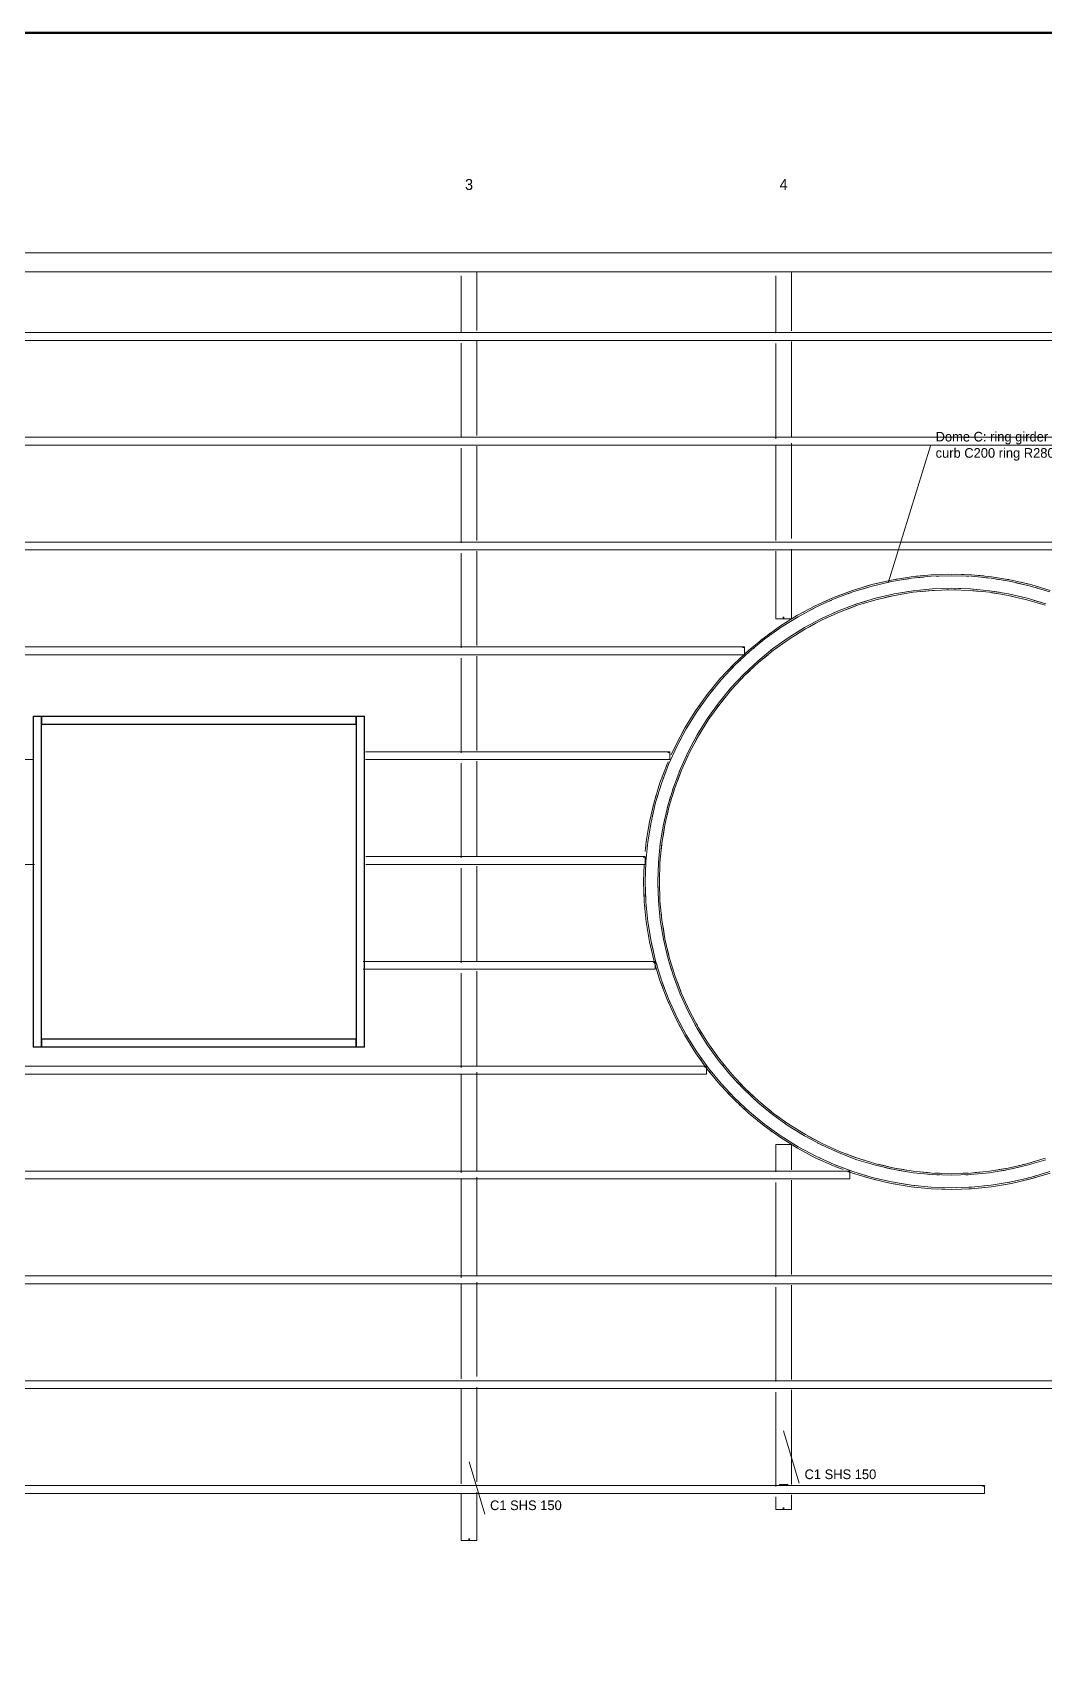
# Model space of a CAD drawing. Header units: metres. Extents: x 10 to 831, y 10 to 584.
# Drawn here: x 264.8 to 457.7, y 272.1 to 584 of the extents above; entities that cross this region are included whole.
import ezdxf
from ezdxf.enums import TextEntityAlignment as Align

# ---------------------------------------------------------------- set-up
doc = ezdxf.new("R2010")
doc.units = ezdxf.units.M
for name, color, linetype, lineweight in [('FRAME', 7, 'Continuous', 50), ('TXT', 7, 'Continuous', 18), ('VIS', 8, 'Continuous', 13)]:
    doc.layers.add(name, color=color, linetype=linetype, lineweight=lineweight)

msp = doc.modelspace()

# ---------------------------------------------------------------- linework, layer by layer
at = {"layer": 'FRAME'}
msp.add_lwpolyline([(10, 10), (831, 10), (831, 584), (10, 584), (10, 10)], close=True, dxfattribs=at)
at = {"layer": 'TXT'}
for p, q in [((428, 479.2), (436, 505.2)), ((408, 317.222), (411, 307.222)), ((348, 311.308), (351, 301.308))]:
    msp.add_line(p, q, dxfattribs=at)
at = {"layer": 'VIS'}
for p, q in [((784, 542), (42, 542)), ((42, 538.4), (784, 538.4)), ((346.5, 537.5984), (346.5, 526.7764)), ((349.5, 527.1772), (349.5, 538.4)), ((406.5, 537.5922), (406.5, 526.6858)), ((409.5, 527.0898), (409.5, 538.4)), ((409.5, 527.0898), (409.5, 538.4)), ((782.872, 526.8), (46.812, 526.8)), ((46.812, 525.3), (782.872, 525.3)), ((346.5, 524.7724), (346.5, 506.7356)), ((349.5, 507.1364), (349.5, 525.1732)), ((406.5, 524.6662), (406.5, 506.4888)), ((409.5, 506.8928), (409.5, 525.07)), ((409.5, 506.8928), (409.5, 525.07)), ((781.564, 506.8), (51.788, 506.8)), ((51.788, 505.3), (781.564, 505.3)), ((406.5, 505.277), (406.5, 487.0998)), ((409.5, 487.5038), (409.5, 505.681)), ((409.5, 487.5038), (409.5, 505.681)), ((346.5, 504.7316), (346.5, 486.695)), ((349.5, 487.0958), (349.5, 505.1324)), ((780.256, 486.8), (56.762, 486.8)), ((780.256, 485.3), (56.762, 485.3)), ((56.762, 485.3), (780.256, 485.3)), ((780.256, 485.3), (56.762, 485.3)), ((56.762, 485.3), (780.256, 485.3)), ((346.5, 484.6908), (346.5, 466.6542)), ((349.5, 467.055), (349.5, 485.0916)), ((406.5, 485.0802), (406.5, 472.1542)), ((409.5, 472.1542), (409.5, 485.4842)), ((409.5, 472.1542), (409.5, 485.4842)), ((432.338, 480.1978), (436.1608, 480.5744)), ((433.2938, 480.292), (434.7274, 480.4332)), ((433.2938, 480.292), (434.7274, 480.4332)), ((433.2938, 480.292), (434.7274, 480.4332)), ((436.1608, 480.5744), (440, 480.7)), ((436.1804, 480.275), (440, 480.4)), ((437.1354, 480.3062), (437.6128, 480.3218)), ((438.0804, 480.6372), (439.5202, 480.6842)), ((438.0804, 480.6372), (439.5202, 480.6842)), ((438.0804, 480.6372), (439.5202, 480.6842)), ((440, 480.7), (443.8392, 480.5744)), ((440, 480.4), (443.8196, 480.275)), ((440.9598, 480.6686), (442.3994, 480.6214)), ((440.9598, 480.6686), (442.3994, 480.6214)), ((440.9598, 480.6686), (442.3994, 480.6214)), ((442.8646, 480.3062), (443.342, 480.2906)), ((443.8392, 480.5744), (447.6618, 480.1978)), ((444.7948, 480.4802), (446.2284, 480.339)), ((444.7948, 480.4802), (446.2284, 480.339)), ((444.7948, 480.4802), (446.2284, 480.339)), ((417.5364, 476.2318), (421.1316, 477.5848)), ((417.6512, 475.9546), (421.228, 477.3008)), ((421.1316, 477.5848), (424.8074, 478.6998)), ((421.228, 477.3008), (424.885, 478.41)), ((422.9694, 478.1424), (424.3478, 478.5604)), ((422.9694, 478.1424), (424.3478, 478.5604)), ((422.9694, 478.1424), (424.3478, 478.5604)), ((423.0564, 477.8554), (424.4278, 478.2714)), ((424.8074, 478.6998), (428.5482, 479.572)), ((424.885, 478.41), (428.6068, 479.2778)), ((425.7426, 478.918), (427.1454, 479.245)), ((425.7426, 478.918), (427.1454, 479.245)), ((425.7426, 478.918), (427.1454, 479.245)), ((427.6762, 479.061), (428.1416, 479.1694)), ((428.5482, 479.572), (432.338, 480.1978)), ((428.6068, 479.2778), (432.3772, 479.9004)), ((429.075, 476.924), (432.6906, 477.521)), ((432.7296, 477.2234), (429.1334, 476.6298)), ((429.4956, 479.7286), (429.9694, 479.8068)), ((429.4956, 479.7286), (429.9694, 479.8068)), ((429.4956, 479.7286), (429.9694, 479.8068)), ((431.7866, 477.3716), (430.4308, 477.1478)), ((430.492, 479.5892), (431.906, 479.8226)), ((432.3772, 479.9004), (436.1804, 480.275)), ((432.6906, 477.521), (436.3374, 477.88)), ((436.357, 477.5808), (432.7296, 477.2234)), ((433.328, 479.994), (434.7542, 480.1344)), ((436.3374, 477.88), (434.0582, 477.6556)), ((436.357, 477.5808), (434.09, 477.3574)), ((434.5434, 477.4022), (436.357, 477.5808)), ((434.5434, 477.4022), (436.357, 477.5808)), ((436.3374, 477.88), (440, 478)), ((438.1688, 477.94), (436.3374, 477.88)), ((440, 477.7), (436.357, 477.5808)), ((436.357, 477.5808), (436.8124, 477.5956)), ((436.357, 477.5808), (436.8124, 477.5956)), ((439.0892, 477.6702), (438.6338, 477.6552)), ((439.0892, 477.6702), (439.5446, 477.685)), ((439.0892, 477.6702), (439.5446, 477.685)), ((440, 478), (443.6626, 477.88)), ((443.643, 477.5808), (440, 477.7)), ((440.9108, 477.6702), (440.4554, 477.685)), ((440.9108, 477.6702), (441.3662, 477.6552)), ((440.9108, 477.6702), (441.3662, 477.6552)), ((442.747, 477.91), (441.3734, 477.955)), ((447.2704, 477.2234), (443.643, 477.5808)), ((443.6626, 477.88), (447.3094, 477.521)), ((443.8196, 480.275), (447.6228, 479.9004)), ((445.4566, 477.4022), (444.0964, 477.536)), ((445.486, 477.7006), (444.1184, 477.8352)), ((444.5498, 477.4914), (445.91, 477.3574)), ((444.5498, 477.4914), (445.91, 477.3574)), ((445.7212, 480.0876), (447.1474, 479.9472)), ((450.8666, 476.6298), (447.2704, 477.2234)), ((447.3094, 477.521), (450.925, 476.924)), ((447.6228, 479.9004), (451.3932, 479.2778)), ((447.6618, 480.1978), (451.4518, 479.572)), ((449.1172, 477.2224), (447.7614, 477.4462)), ((448.5654, 479.7448), (449.9794, 479.5114)), ((450.5044, 479.7286), (450.978, 479.6504)), ((450.5044, 479.7286), (450.978, 479.6504)), ((450.5044, 479.7286), (450.978, 479.6504)), ((451.3932, 479.2778), (455.115, 478.41)), ((451.4518, 479.572), (455.1926, 478.6998)), ((452.3238, 479.061), (453.7194, 478.7354)), ((453.3222, 479.136), (454.725, 478.8088)), ((453.3222, 479.136), (454.725, 478.8088)), ((453.3222, 479.136), (454.725, 478.8088)), ((455.115, 478.41), (458.772, 477.3008)), ((455.1926, 478.6998), (458.8686, 477.5848)), ((456.0294, 478.1328), (456.4864, 477.994)), ((409.5, 476.1936), (409.5, 472.1542)), ((409.5, 476.1936), (409.5, 472.1542)), ((410.65, 472.8356), (414.0376, 474.6464)), ((410.8, 472.5758), (414.1704, 474.3774)), ((412.4852, 473.4766), (413.749, 474.1522)), ((414.0376, 474.6464), (417.5364, 476.2318)), ((414.1704, 474.3774), (417.6512, 475.9546)), ((415.787, 475.439), (417.0992, 476.0336)), ((415.787, 475.439), (417.0992, 476.0336)), ((415.787, 475.439), (417.0992, 476.0336)), ((416.781, 475.5602), (417.2162, 475.7574)), ((418.4352, 476.57), (419.7834, 477.0774)), ((418.4352, 476.57), (419.7834, 477.0774)), ((418.4352, 476.57), (419.7834, 477.0774)), ((418.5698, 473.7372), (421.9994, 475.028)), ((422.0958, 474.744), (418.6846, 473.46)), ((422.0958, 474.744), (419.9638, 473.9416)), ((420.3338, 476.9642), (420.7808, 477.1324)), ((420.3902, 474.102), (422.0958, 474.744)), ((420.3902, 474.102), (422.0958, 474.744)), ((421.9994, 475.028), (421.5706, 474.8668)), ((421.9994, 475.028), (425.5062, 476.0918)), ((423.7528, 475.56), (421.9994, 475.028)), ((425.5838, 475.802), (422.0958, 474.744)), ((422.0958, 474.744), (424.2758, 475.4052)), ((422.0958, 474.744), (424.2758, 475.4052)), ((423.8398, 475.273), (422.0958, 474.744)), ((425.5062, 476.0918), (425.0678, 475.9588)), ((425.5838, 475.802), (425.1478, 475.6698)), ((425.5062, 476.0918), (429.075, 476.924)), ((426.3984, 476.2998), (425.5062, 476.0918)), ((429.1334, 476.6298), (425.5838, 475.802)), ((425.5838, 475.802), (426.0276, 475.9056)), ((425.5838, 475.802), (426.0276, 475.9056)), ((428.246, 476.4228), (426.915, 476.1124)), ((427.3586, 476.216), (428.6898, 476.5262)), ((427.3586, 476.216), (428.6898, 476.5262)), ((449.0684, 476.9266), (447.7198, 477.1492)), ((448.1694, 477.075), (449.518, 476.8524)), ((448.1694, 477.075), (449.518, 476.8524)), ((454.4162, 475.802), (450.8666, 476.6298)), ((450.925, 476.924), (454.4938, 476.0918)), ((451.754, 476.4228), (451.3102, 476.5262)), ((451.754, 476.4228), (452.1976, 476.3194)), ((451.754, 476.4228), (452.1976, 476.3194)), ((453.6016, 476.2998), (453.1556, 476.4038)), ((457.9042, 474.744), (454.4162, 475.802)), ((454.4938, 476.0918), (458.0006, 475.028)), ((455.2882, 475.5376), (454.8522, 475.6698)), ((455.2882, 475.5376), (455.7242, 475.4052)), ((455.2882, 475.5376), (455.7242, 475.4052)), ((457.124, 475.294), (455.8088, 475.693)), ((406.5, 472.1542), (406.5, 472.558)), ((406.5, 472.1542), (406.5, 472.558)), ((409.5, 472.1542), (406.5, 472.1542)), ((406.5, 472.1542), (409.5, 472.1542)), ((406.5, 472.1542), (406.5, 472.1542)), ((409.5, 472.1542), (406.5, 472.1542)), ((406.5, 472.1542), (409.5, 472.1542)), ((406.5, 472.1542), (406.5, 472.1542)), ((407.388, 470.8072), (410.65, 472.8356)), ((407.5546, 470.5578), (410.8, 472.5758)), ((407.929, 472.1542), (407.929, 472.558)), ((408.071, 472.1542), (407.929, 472.1542)), ((407.929, 472.1542), (408.071, 472.1542)), ((407.929, 472.1542), (407.929, 472.1542)), ((408.071, 472.1542), (408.071, 472.558)), ((408.071, 472.1542), (408.071, 472.1542)), ((409.5, 472.1542), (409.5, 472.1542)), ((409.5, 472.1542), (409.5, 472.1542)), ((409.8346, 472.3286), (410.2422, 472.5822)), ((409.8346, 472.3286), (410.2422, 472.5822)), ((409.8346, 472.3286), (410.2422, 472.5822)), ((409.9886, 472.0714), (410.3944, 472.3236)), ((411.497, 473.2884), (411.9204, 473.5148)), ((411.497, 473.2884), (411.9204, 473.5148)), ((411.497, 473.2884), (411.9204, 473.5148)), ((412, 470.4974), (415.2318, 472.2248)), ((415.3646, 471.9558), (412.15, 470.2376)), ((413.7572, 471.0968), (412.5518, 470.4524)), ((412.9536, 470.6672), (414.159, 471.3114)), ((412.9536, 470.6672), (414.159, 471.3114)), ((414.4238, 471.793), (414.02, 471.577)), ((415.2318, 472.2248), (418.5698, 473.7372)), ((418.6846, 473.46), (415.3646, 471.9558)), ((416.1946, 472.3318), (415.7796, 472.1438)), ((416.1946, 472.3318), (416.6096, 472.52)), ((416.1946, 472.3318), (416.6096, 472.52)), ((417.7352, 473.3592), (417.318, 473.1702)), ((419.4272, 474.06), (418.9984, 473.8986)), ((401.2964, 466.133), (404.2658, 468.5698)), ((401.4942, 465.9074), (404.4484, 468.3318)), ((403.5234, 467.9606), (403.8946, 468.2652)), ((403.5234, 467.9606), (403.8946, 468.2652)), ((403.5234, 467.9606), (403.8946, 468.2652)), ((404.2658, 468.5698), (407.388, 470.8072)), ((404.4484, 468.3318), (407.5546, 470.5578)), ((405.0462, 469.1292), (405.4366, 469.4088)), ((405.0462, 469.1292), (405.4366, 469.4088)), ((405.0462, 469.1292), (405.4366, 469.4088)), ((405.9094, 466.4278), (408.888, 468.5622)), ((409.0548, 468.3128), (406.092, 466.1898)), ((406.778, 470.0014), (407.1664, 470.2796)), ((408.888, 468.5622), (407.771, 467.7618)), ((409.0548, 468.3128), (408.6844, 468.0474)), ((408.888, 468.5622), (412, 470.4974)), ((412.15, 470.2376), (409.0548, 468.3128)), ((409.0548, 468.3128), (409.4416, 468.5534)), ((409.0548, 468.3128), (409.4416, 468.5534)), ((411.222, 470.0136), (410.055, 469.288)), ((411.3762, 469.7564), (410.9892, 469.5158)), ((411.3762, 469.7564), (411.7632, 469.997)), ((411.3762, 469.7564), (411.7632, 469.997)), ((400.5536, 466.8), (61.736, 466.8)), ((400.5536, 465.3), (61.736, 465.3)), ((61.736, 465.3), (400.5536, 465.3)), ((400.5536, 465.3), (61.736, 465.3)), ((61.736, 465.3), (400.5536, 465.3)), ((349.5, 447.0142), (349.5, 465.051)), ((398.4928, 463.5072), (401.2964, 466.133)), ((398.705, 463.295), (401.4942, 465.9074)), ((400.5536, 466.8), (400.1532, 466.8)), ((400.5536, 466.8), (400.1532, 466.8)), ((400.5536, 466.68), (400.1532, 466.68)), ((400.5536, 466.8), (400.5536, 465.3)), ((400.5536, 465.3), (400.5536, 466.8)), ((400.5536, 466.8), (400.5536, 466.8)), ((400.5536, 466.8), (400.5536, 466.68)), ((400.5536, 466.68), (400.5536, 466.8)), ((400.5536, 466.8), (400.5536, 466.8)), ((400.5536, 466.8), (400.5536, 465.3)), ((400.5536, 465.3), (400.5536, 466.8)), ((400.5536, 466.8), (400.5536, 466.8)), ((400.5536, 466.68), (400.5536, 466.68)), ((400.5536, 465.3), (400.5536, 465.3)), ((400.5536, 465.3), (400.5536, 465.3)), ((400.5956, 465.4766), (400.946, 465.8048)), ((400.5956, 465.4766), (400.946, 465.8048)), ((400.5956, 465.4766), (400.946, 465.8048)), ((402.2328, 466.5136), (402.602, 466.8166)), ((403.0766, 464.103), (405.9094, 466.4278)), ((406.092, 466.1898), (403.2744, 463.8774)), ((403.2744, 463.8774), (405.0354, 465.3226)), ((403.2744, 463.8774), (405.0354, 465.3226)), ((404.6832, 465.0336), (403.2744, 463.8774)), ((405.9094, 466.4278), (405.5552, 466.1372)), ((406.8326, 466.7206), (406.4624, 466.4552)), ((406.8326, 466.7206), (407.203, 466.986)), ((406.8326, 466.7206), (407.203, 466.986)), ((346.5, 464.6502), (346.5, 446.6134)), ((395.867, 460.7036), (398.4928, 463.5072)), ((396.0926, 460.5058), (398.705, 463.295)), ((397.18, 462.1054), (398.1646, 463.1568)), ((397.18, 462.1054), (398.1646, 463.1568)), ((397.18, 462.1054), (398.1646, 463.1568)), ((397.897, 458.9234), (400.402, 461.598)), ((398.0518, 462.5978), (398.3784, 462.9464)), ((399.4022, 463.9482), (399.751, 464.2746)), ((400.402, 461.598), (400.089, 461.2636)), ((400.402, 461.598), (403.0766, 464.103)), ((403.2744, 463.8774), (400.6142, 461.3858)), ((400.6142, 461.3858), (401.6118, 462.3202)), ((400.6142, 461.3858), (401.6118, 462.3202)), ((401.2792, 462.0088), (400.6142, 461.3858)), ((402.408, 463.4768), (402.0736, 463.1636)), ((403.2744, 463.8774), (402.942, 463.566)), ((403.7848, 464.6842), (403.4308, 464.3936)), ((393.4302, 457.7344), (395.867, 460.7036)), ((393.6682, 457.5516), (396.0926, 460.5058)), ((394.0394, 458.4766), (394.344, 458.8478)), ((394.0394, 458.4766), (394.344, 458.8478)), ((394.0394, 458.4766), (394.344, 458.8478)), ((394.2742, 458.2902), (394.5774, 458.6594)), ((395.5722, 456.0906), (397.897, 458.9234)), ((398.1226, 458.7256), (395.8102, 455.908)), ((397.897, 458.9234), (397.6064, 458.5692)), ((398.1226, 458.7256), (397.8334, 458.3734)), ((399.1496, 460.2606), (397.897, 458.9234)), ((400.6142, 461.3858), (398.1226, 458.7256)), ((398.1226, 458.7256), (398.434, 459.058)), ((398.1226, 458.7256), (398.434, 459.058)), ((400.6142, 461.3858), (399.6798, 460.3882)), ((399.9912, 460.7208), (400.6142, 461.3858)), ((399.9912, 460.7208), (400.6142, 461.3858)), ((391.1928, 454.612), (393.4302, 457.7344)), ((391.4422, 454.4452), (393.6682, 457.5516)), ((391.752, 455.3926), (392.5912, 456.5634)), ((391.752, 455.3926), (392.5912, 456.5634)), ((391.752, 455.3926), (392.5912, 456.5634)), ((391.9986, 455.2218), (392.277, 455.6102)), ((393.4376, 453.112), (395.5722, 456.0906)), ((395.8102, 455.908), (393.6872, 452.9452)), ((395.8102, 455.908), (395.014, 454.797)), ((395.2794, 455.1674), (395.8102, 455.908)), ((395.2794, 455.1674), (395.8102, 455.908)), ((395.5722, 456.0906), (395.3054, 455.7182)), ((396.1534, 456.7988), (395.5722, 456.0906)), ((395.8102, 455.908), (396.6774, 456.9646)), ((395.8102, 455.908), (396.6774, 456.9646)), ((396.3884, 456.6124), (395.8102, 455.908)), ((264.9, 453.62), (264.84, 453.56)), ((264.84, 453.56), (264.9, 453.56)), ((264.84, 453.56), (264.84, 390.48)), ((264.9, 453.56), (264.9, 453.62)), ((266.38, 453.62), (264.9, 453.62)), ((264.9, 453.62), (264.9, 453.62)), ((264.9, 453.56), (266.38, 453.56)), ((264.9, 390.48), (264.9, 453.56)), ((266.44, 453.56), (266.38, 453.62)), ((266.38, 453.62), (266.38, 453.56)), ((266.38, 453.56), (266.44, 453.56)), ((266.38, 453.56), (266.38, 390.48)), ((266.5, 453.62), (266.44, 453.56)), ((266.44, 390.48), (266.44, 453.56)), ((266.44, 453.56), (266.44, 453.56)), ((266.44, 453.56), (266.5, 453.56)), ((266.44, 453.56), (266.44, 452.08)), ((266.5, 453.56), (266.5, 453.62)), ((266.5, 453.62), (266.5, 453.62)), ((326.38, 453.62), (266.5, 453.62)), ((266.5, 453.56), (326.38, 453.56)), ((266.5, 452.08), (266.5, 453.56)), ((326.44, 453.56), (326.38, 453.62)), ((326.38, 453.62), (326.38, 453.56)), ((326.38, 453.56), (326.44, 453.56)), ((326.38, 453.56), (326.38, 452.08)), ((326.5, 453.62), (326.44, 453.56)), ((326.44, 453.56), (326.5, 453.56)), ((326.44, 453.56), (326.44, 390.48)), ((326.44, 452.08), (326.44, 453.56)), ((326.44, 453.56), (326.44, 453.56)), ((326.5, 453.56), (326.5, 453.62)), ((326.5, 453.62), (326.5, 453.62)), ((327.98, 453.62), (326.5, 453.62)), ((326.5, 390.48), (326.5, 453.56)), ((326.5, 453.56), (327.98, 453.56)), ((328.04, 453.56), (327.98, 453.62)), ((327.98, 453.62), (327.98, 453.56)), ((327.98, 453.56), (328.04, 453.56)), ((327.98, 453.56), (327.98, 390.48)), ((328.04, 453.56), (328.04, 453.56)), ((328.04, 390.48), (328.04, 453.56)), ((389.1644, 451.35), (391.1928, 454.612)), ((389.4242, 451.2), (391.4422, 454.4452)), ((389.9286, 452.0114), (390.1808, 452.417)), ((390.6856, 453.7964), (390.9392, 454.2042)), ((390.6856, 453.7964), (390.9392, 454.2042)), ((390.6856, 453.7964), (390.9392, 454.2042)), ((391.5026, 450), (393.4376, 453.112)), ((393.6872, 452.9452), (391.7624, 449.85)), ((393.4376, 453.112), (393.1958, 452.723)), ((394.505, 454.6012), (393.4376, 453.112)), ((393.6872, 452.9452), (393.4466, 452.5584)), ((393.6872, 452.9452), (393.9526, 453.3156)), ((393.6872, 452.9452), (393.9526, 453.3156)), ((266.5, 452.08), (266.44, 452.08)), ((266.44, 452.08), (266.5, 452.02)), ((266.44, 452.08), (266.44, 452.08)), ((266.5, 452.02), (266.47, 452.05)), ((266.5, 452.02), (266.5, 452.08)), ((326.38, 452.08), (266.5, 452.08)), ((266.5, 452.02), (266.5, 452.02)), ((326.38, 452.02), (266.5, 452.02)), ((266.5, 452.02), (326.38, 452.02)), ((326.38, 452.08), (326.38, 452.02)), ((326.38, 452.02), (326.44, 452.08)), ((326.44, 452.08), (326.38, 452.08)), ((326.38, 452.02), (326.38, 452.05)), ((326.38, 452.02), (326.38, 452.02)), ((387.3536, 447.9624), (389.1644, 451.35)), ((387.6226, 447.8296), (389.4242, 451.2)), ((388.073, 448.6722), (388.7486, 449.9362)), ((388.259, 449.6562), (388.938, 450.9266)), ((388.259, 449.6562), (388.938, 450.9266)), ((388.259, 449.6562), (388.938, 450.9266)), ((389.7752, 446.7682), (391.5026, 450)), ((391.7624, 449.85), (390.0442, 446.6354)), ((391.5026, 450), (390.8548, 448.788)), ((391.7624, 449.85), (391.118, 448.6446)), ((391.3328, 449.0464), (391.7624, 449.85)), ((391.3328, 449.0464), (391.7624, 449.85)), ((391.9864, 450.778), (391.5026, 450)), ((391.7624, 449.85), (392.4842, 451.0108)), ((391.7624, 449.85), (392.4842, 451.0108)), ((392.2436, 450.6238), (391.7624, 449.85)), ((386.297, 446.8), (328.227, 446.8)), ((386.297, 446.8), (385.8966, 446.8)), ((386.297, 446.8), (385.8966, 446.8)), ((386.297, 446.68), (385.8966, 446.68)), ((386.0454, 444.3488), (387.6226, 447.8296)), ((386.297, 446.8), (386.297, 445.3)), ((386.297, 445.3), (386.297, 446.8)), ((386.297, 446.8), (386.297, 446.8)), ((386.297, 446.8), (386.297, 446.68)), ((386.297, 446.68), (386.297, 446.8)), ((386.297, 446.8), (386.297, 446.8)), ((386.297, 446.8), (386.297, 445.3)), ((386.297, 445.3), (386.297, 446.8)), ((386.297, 446.8), (386.297, 446.8)), ((386.297, 446.68), (386.297, 446.68)), ((386.561, 446.213), (387.3536, 447.9624)), ((388.2628, 443.4302), (389.7752, 446.7682)), ((390.0442, 446.6354), (388.54, 443.3154)), ((390.0442, 446.6354), (389.48, 445.3904)), ((389.7752, 446.7682), (389.586, 446.351)), ((389.6682, 445.8054), (390.0442, 446.6354)), ((389.6682, 445.8054), (390.0442, 446.6354)), ((390.0442, 446.6354), (390.259, 447.0372)), ((390.0442, 446.6354), (390.259, 447.0372)), ((66.712, 445.3), (264.9508, 445.3)), ((66.712, 445.3), (264.9508, 445.3)), ((386.297, 445.3), (328.227, 445.3)), ((386.297, 445.3), (328.227, 445.3)), ((328.6276, 445.3), (386.297, 445.3)), ((328.6276, 445.3), (386.297, 445.3)), ((346.5, 444.6094), (346.5, 426.5728)), ((349.5, 426.9736), (349.5, 445.0102)), ((384.4152, 440.8684), (385.7682, 444.4636)), ((384.6992, 440.772), (386.0454, 444.3488)), ((385.0358, 441.6662), (385.5406, 443.0074)), ((385.7682, 444.4636), (385.9664, 444.9008)), ((386.297, 445.3), (386.297, 445.3)), ((386.297, 445.3), (386.297, 445.3)), ((386.4398, 445.219), (386.6368, 445.654)), ((386.972, 440.0006), (388.2628, 443.4302)), ((388.54, 443.3154), (387.256, 439.9042)), ((388.54, 443.3154), (387.7374, 441.1834)), ((387.898, 441.6098), (388.54, 443.3154)), ((387.898, 441.6098), (388.54, 443.3154)), ((388.2628, 443.4302), (388.1014, 443.0016)), ((388.6408, 444.2648), (388.2628, 443.4302)), ((388.54, 443.3154), (388.728, 443.7304)), ((388.54, 443.3154), (388.728, 443.7304)), ((383.3002, 437.1926), (384.4152, 440.8684)), ((383.59, 437.115), (384.6992, 440.772)), ((384.7534, 441.7672), (384.9226, 442.2166)), ((384.7534, 441.7672), (384.9226, 442.2166)), ((384.7534, 441.7672), (384.9226, 442.2166)), ((385.9082, 436.4938), (386.972, 440.0006)), ((387.256, 439.9042), (386.198, 436.4162)), ((386.972, 440.0006), (386.839, 439.5622)), ((387.256, 439.9042), (386.8592, 438.5962)), ((387.2946, 440.858), (386.972, 440.0006)), ((386.9914, 439.0322), (387.256, 439.9042)), ((386.9914, 439.0322), (387.256, 439.9042)), ((387.256, 439.9042), (387.4164, 440.3306)), ((387.256, 439.9042), (387.4164, 440.3306)), ((382.4278, 433.4518), (383.3002, 437.1926)), ((382.7222, 433.3932), (383.59, 437.115)), ((383.082, 436.2574), (383.1912, 436.725)), ((383.082, 436.2574), (383.1912, 436.725)), ((383.082, 436.2574), (383.1912, 436.725)), ((383.579, 438.1116), (383.7182, 438.5712)), ((383.579, 438.1116), (383.7182, 438.5712)), ((383.579, 438.1116), (383.7182, 438.5712)), ((383.8672, 438.0292), (384.006, 438.4864)), ((386.44, 438.2472), (385.9082, 436.4938)), ((386.198, 436.4162), (386.3302, 436.8522)), ((386.198, 436.4162), (386.3302, 436.8522)), ((382.939, 434.3238), (383.2644, 435.7194)), ((385.076, 432.925), (385.9082, 436.4938)), ((385.284, 433.8172), (385.076, 432.925)), ((386.198, 436.4162), (385.3702, 432.8666)), ((386.198, 436.4162), (385.6806, 434.1976)), ((385.7842, 434.6414), (386.198, 436.4162)), ((385.7842, 434.6414), (386.198, 436.4162)), ((385.9082, 436.4938), (385.8042, 436.0478)), ((381.8022, 429.6618), (382.4278, 433.4518)), ((382.0996, 429.6228), (382.7222, 433.3932)), ((382.2714, 432.5044), (382.3496, 432.978)), ((382.2714, 432.5044), (382.3496, 432.978)), ((382.2714, 432.5044), (382.3496, 432.978)), ((382.4108, 431.508), (382.6444, 432.922)), ((384.479, 429.3094), (385.076, 432.925)), ((385.3702, 432.8666), (384.7766, 429.2704)), ((385.076, 432.925), (384.8522, 431.5692)), ((385.3702, 432.8666), (384.9992, 430.6188)), ((385.0734, 431.0684), (385.3702, 432.8666)), ((385.0734, 431.0684), (385.3702, 432.8666)), ((385.3702, 432.8666), (385.4738, 433.3102)), ((385.3702, 432.8666), (385.4738, 433.3102)), ((381.614, 427.7506), (381.8022, 429.6618)), ((381.725, 425.8196), (382.0996, 429.6228)), ((382.006, 428.672), (382.0528, 429.1474)), ((384.12, 425.6626), (384.479, 429.3094)), ((384.7766, 429.2704), (384.4192, 425.643)), ((384.479, 429.3094), (384.4342, 428.8536)), ((384.7766, 429.2704), (384.6426, 427.91)), ((384.6872, 428.3634), (384.7766, 429.2704)), ((384.6872, 428.3634), (384.7766, 429.2704)), ((384.7766, 429.2704), (384.8508, 429.7198)), ((384.7766, 429.2704), (384.8508, 429.7198)), ((71.686, 425.3), (265.0742, 425.3)), ((71.686, 425.3), (265.0742, 425.3)), ((381.5876, 426.8), (328.3358, 426.8)), ((381.5876, 425.3), (328.3358, 425.3)), ((381.5876, 425.3), (328.3358, 425.3)), ((328.7362, 425.3), (381.5876, 425.3)), ((328.7362, 425.3), (381.5876, 425.3)), ((346.5, 424.5686), (346.5, 406.532)), ((349.5, 406.9328), (349.5, 424.9694)), ((381.5876, 426.8), (381.1872, 426.8)), ((381.5876, 426.8), (381.1872, 426.8)), ((381.5876, 426.68), (381.1872, 426.68)), ((381.3, 422), (381.41, 425.3592)), ((381.3942, 424.8794), (381.41, 425.3592)), ((381.3942, 424.8794), (381.41, 425.3592)), ((381.3942, 424.8794), (381.41, 425.3592)), ((381.5876, 426.8), (381.5876, 425.3)), ((381.5876, 425.3), (381.5876, 426.8)), ((381.5876, 426.8), (381.5876, 426.8)), ((381.5876, 426.8), (381.5876, 426.68)), ((381.5876, 426.68), (381.5876, 426.8)), ((381.5876, 426.8), (381.5876, 426.8)), ((381.5876, 426.8), (381.5876, 425.3)), ((381.5876, 425.3), (381.5876, 426.8)), ((381.5876, 426.8), (381.5876, 426.8)), ((381.5876, 426.68), (381.5876, 426.68)), ((381.5876, 425.3), (381.5876, 425.3)), ((381.5876, 425.3), (381.5876, 425.3)), ((381.6, 422), (381.725, 425.8196)), ((381.6938, 424.8646), (381.7094, 425.342)), ((384, 422), (384.12, 425.6626)), ((384.12, 425.6626), (384.105, 425.2048)), ((384.4192, 425.643), (384.3, 422)), ((384.4192, 425.643), (384.3746, 424.2768)), ((384.3894, 424.7322), (384.4192, 425.643)), ((384.3894, 424.7322), (384.4192, 425.643)), ((384.4192, 425.643), (384.464, 426.0964)), ((384.4192, 425.643), (384.464, 426.0964)), ((381.4256, 418.1608), (381.3, 422)), ((381.725, 418.1804), (381.6, 422)), ((384.12, 418.3374), (384, 422)), ((384.03, 422.9156), (384.015, 422.4578)), ((384.03, 421.0844), (384.045, 420.6266)), ((384.3, 422), (384.4192, 418.357)), ((381.3942, 419.1206), (381.3786, 419.6006)), ((381.3942, 419.1206), (381.3786, 419.6006)), ((381.3942, 419.1206), (381.3786, 419.6006)), ((381.8022, 414.3382), (381.4256, 418.1608)), ((381.6938, 419.1354), (381.6782, 419.6128)), ((382.0996, 414.3772), (381.725, 418.1804)), ((384.479, 414.6906), (384.12, 418.3374)), ((384.3894, 419.2678), (384.3746, 419.7232)), ((384.3894, 419.2678), (384.3746, 419.7232)), ((384.3894, 419.2678), (384.4044, 418.8124)), ((384.4192, 418.357), (384.7766, 414.7296)), ((381.5198, 417.2052), (381.4728, 417.683)), ((381.5198, 417.2052), (381.4728, 417.683)), ((381.5198, 417.2052), (381.4728, 417.683)), ((382.006, 415.328), (381.9592, 415.8034)), ((384.6872, 415.6366), (384.6426, 416.09)), ((384.6872, 415.6366), (384.6426, 416.09)), ((384.6872, 415.6366), (384.7318, 415.1832)), ((382.4278, 410.5482), (381.8022, 414.3382)), ((382.7222, 410.6068), (382.0996, 414.3772)), ((382.2714, 411.4956), (382.1932, 411.9694)), ((382.2714, 411.4956), (382.1932, 411.9694)), ((382.2714, 411.4956), (382.1932, 411.9694)), ((382.5664, 411.5494), (382.333, 412.9634)), ((385.076, 411.075), (384.479, 414.6906)), ((384.7766, 414.7296), (385.3702, 411.1334)), ((384.9268, 411.9788), (385.0014, 411.5268)), ((385.2218, 412.0326), (384.9992, 413.3812)), ((385.2218, 412.0326), (384.9992, 413.3812)), ((385.0734, 412.9316), (385.296, 411.583)), ((383.3002, 406.8074), (382.4278, 410.5482)), ((383.59, 406.885), (382.7222, 410.6068)), ((383.156, 408.7458), (382.8306, 410.1416)), ((385.9082, 407.5062), (385.076, 411.075)), ((385.284, 410.1828), (385.388, 409.7366)), ((385.3702, 411.1334), (386.198, 407.5838)), ((385.991, 408.4712), (385.6806, 409.8024)), ((385.991, 408.4712), (385.6806, 409.8024)), ((385.7842, 409.3586), (386.0944, 408.0274)), ((266.44, 407.463), (266.44, 391.693)), ((383.5092, 406.8), (327.8276, 406.8)), ((328.04, 407.463), (328.04, 390.48)), ((349.5, 406.9328), (349.5, 407.3336)), ((383.082, 407.7426), (382.973, 408.2102)), ((383.082, 407.7426), (382.973, 408.2102)), ((383.082, 407.7426), (382.973, 408.2102)), ((383.5092, 406.8), (383.1086, 406.8)), ((383.5092, 406.8), (383.1086, 406.8)), ((383.5092, 406.68), (383.1086, 406.68)), ((384.4152, 403.1316), (383.3002, 406.8074)), ((383.579, 405.8884), (383.4396, 406.3478)), ((383.579, 405.8884), (383.4396, 406.3478)), ((383.579, 405.8884), (383.4396, 406.3478)), ((383.5092, 406.8), (383.5092, 405.3)), ((383.5092, 405.3), (383.5092, 406.8)), ((383.5092, 406.8), (383.5092, 406.8)), ((383.5092, 406.8), (383.5092, 406.68)), ((383.5092, 406.68), (383.5092, 406.8)), ((383.5092, 406.8), (383.5092, 406.8)), ((383.5092, 406.8), (383.5092, 405.3)), ((383.5092, 405.3), (383.5092, 406.8)), ((383.5092, 406.8), (383.5092, 406.8)), ((383.5092, 406.68), (383.5092, 406.68)), ((384.6992, 403.228), (383.59, 406.885)), ((383.8672, 405.9708), (383.7286, 406.4278)), ((386.972, 403.9994), (385.9082, 407.5062)), ((386.1742, 406.6294), (386.573, 405.3144)), ((386.198, 407.5838), (387.256, 404.0958)), ((383.5092, 405.3), (327.8276, 405.3)), ((383.5092, 405.3), (327.8276, 405.3)), ((328.2282, 405.3), (383.5092, 405.3)), ((328.2282, 405.3), (383.5092, 405.3)), ((346.5, 404.528), (346.5, 386.4912)), ((349.5, 386.892), (349.5, 404.9288)), ((349.5, 386.892), (349.5, 404.9288)), ((383.5092, 405.3), (383.5092, 405.3)), ((383.5092, 405.3), (383.5092, 405.3)), ((385.7682, 399.5364), (384.4152, 403.1316)), ((384.7534, 402.2328), (384.5844, 402.6822)), ((384.7534, 402.2328), (384.5844, 402.6822)), ((384.7534, 402.2328), (384.5844, 402.6822)), ((386.0454, 399.6512), (384.6992, 403.228)), ((385.3724, 401.4396), (384.8676, 402.7808)), ((386.9914, 404.9678), (386.8592, 405.4038)), ((386.9914, 404.9678), (386.8592, 405.4038)), ((388.2628, 400.5698), (386.972, 403.9994)), ((386.9914, 404.9678), (387.1238, 404.5318)), ((387.256, 404.0958), (388.54, 400.6846)), ((387.2946, 403.142), (387.456, 402.7132)), ((388.219, 401.5374), (387.7374, 402.8166)), ((388.219, 401.5374), (387.7374, 402.8166)), ((387.898, 402.3902), (388.3794, 401.111)), ((387.3536, 396.0376), (385.7682, 399.5364)), ((387.6226, 396.1704), (386.0454, 399.6512)), ((386.4398, 398.781), (386.2426, 399.2162)), ((389.7752, 397.2318), (388.2628, 400.5698)), ((388.54, 400.6846), (390.0442, 397.3646)), ((388.6408, 399.7352), (388.8298, 399.318)), ((386.1646, 398.6618), (385.9664, 399.0992)), ((386.1646, 398.6618), (385.9664, 399.0992)), ((386.1646, 398.6618), (385.9664, 399.0992)), ((389.4242, 392.8), (387.6226, 396.1704)), ((389.6682, 398.1946), (389.48, 398.6096)), ((389.6682, 398.1946), (389.48, 398.6096)), ((389.6682, 398.1946), (389.8562, 397.7796)), ((391.5026, 394), (389.7752, 397.2318)), ((390.0442, 397.3646), (391.7624, 394.15)), ((389.1644, 392.65), (387.3536, 396.0376)), ((388.5234, 394.4852), (387.8478, 395.749)), ((388.7116, 393.497), (388.0326, 394.7672)), ((388.7116, 393.497), (388.0326, 394.7672)), ((388.7116, 393.497), (388.0326, 394.7672)), ((391.0708, 394.808), (391.2866, 394.404)), ((391.3328, 394.9536), (391.118, 395.3554)), ((391.3328, 394.9536), (391.118, 395.3554)), ((391.3328, 394.9536), (391.5476, 394.5518)), ((393.4376, 390.888), (391.5026, 394)), ((391.7624, 394.15), (393.6872, 391.0548)), ((391.9864, 393.222), (392.2282, 392.833)), ((392.2436, 393.3762), (392.003, 393.763)), ((392.2436, 393.3762), (392.003, 393.763)), ((392.2436, 393.3762), (392.4842, 392.9892)), ((264.9, 390.48), (264.84, 390.48)), ((264.84, 390.48), (264.9, 390.42)), ((264.84, 390.48), (264.84, 390.48)), ((264.9, 390.42), (264.87, 390.45)), ((264.9, 390.42), (264.9, 390.48)), ((266.38, 390.48), (264.9, 390.48)), ((266.38, 390.42), (264.9, 390.42)), ((264.9, 390.42), (266.38, 390.42)), ((264.9, 390.42), (264.9, 390.42)), ((266.38, 390.48), (266.38, 390.42)), ((266.38, 390.42), (266.44, 390.48)), ((266.44, 390.48), (266.38, 390.48)), ((266.38, 390.42), (266.38, 390.45)), ((266.38, 390.42), (266.38, 390.42)), ((266.44, 392.02), (266.44, 392.42)), ((266.5, 392.02), (266.44, 391.96)), ((266.44, 392.02), (266.44, 392.02)), ((266.44, 391.96), (266.5, 391.96)), ((266.44, 391.96), (266.44, 390.48)), ((266.5, 390.48), (266.44, 390.48)), ((266.44, 390.48), (266.5, 390.42)), ((266.44, 390.48), (266.44, 390.48)), ((266.5, 390.42), (266.47, 390.45)), ((266.5, 391.96), (266.5, 392.02)), ((326.38, 392.02), (266.5, 392.02)), ((266.5, 392.02), (266.5, 392.02)), ((266.5, 390.48), (266.5, 391.96)), ((266.5, 391.96), (326.38, 391.96)), ((266.5, 390.42), (266.5, 390.48)), ((326.38, 390.48), (266.5, 390.48)), ((326.38, 390.42), (266.5, 390.42)), ((266.5, 390.42), (326.38, 390.42)), ((266.5, 390.42), (266.5, 390.42)), ((326.44, 391.96), (326.38, 392.02)), ((326.38, 392.02), (326.38, 391.96)), ((326.38, 391.96), (326.44, 391.96)), ((326.38, 391.96), (326.38, 390.48)), ((326.38, 390.48), (326.38, 390.42)), ((326.38, 390.42), (326.44, 390.48)), ((326.44, 390.48), (326.38, 390.48)), ((326.38, 390.42), (326.38, 390.45)), ((326.38, 390.42), (326.38, 390.42)), ((326.44, 391.96), (326.44, 391.96)), ((326.44, 390.48), (326.44, 391.96)), ((326.5, 390.48), (326.44, 390.48)), ((326.44, 390.48), (326.5, 390.42)), ((326.44, 390.48), (326.44, 390.48)), ((326.5, 390.42), (326.47, 390.45)), ((326.5, 390.42), (326.5, 390.48)), ((327.98, 390.48), (326.5, 390.48)), ((326.5, 390.42), (327.98, 390.42)), ((327.98, 390.42), (326.5, 390.42)), ((326.5, 390.42), (326.5, 390.42)), ((327.98, 390.48), (327.98, 390.42)), ((327.98, 390.42), (328.04, 390.48)), ((328.04, 390.48), (327.98, 390.48)), ((328.04, 390.48), (327.98, 390.42)), ((327.98, 390.42), (327.98, 390.45)), ((327.98, 390.42), (327.98, 390.42)), ((328.04, 390.48), (328.04, 390.48)), ((391.1928, 389.388), (389.1644, 392.65)), ((391.4422, 389.5548), (389.4242, 392.8)), ((389.9286, 391.9886), (389.6764, 392.3944)), ((390.6856, 390.2036), (390.432, 390.6112)), ((390.6856, 390.2036), (390.432, 390.6112)), ((390.6856, 390.2036), (390.432, 390.6112)), ((395.5722, 387.9094), (393.4376, 390.888)), ((393.6872, 391.0548), (395.8102, 388.092)), ((393.9714, 390.1434), (394.7718, 389.0264)), ((393.2752, 386.8), (81.634, 386.8)), ((393.4302, 386.2656), (391.1928, 389.388)), ((393.6682, 386.4484), (391.4422, 389.5548)), ((392.3114, 387.8268), (391.4724, 388.9978)), ((392.3114, 387.8268), (391.4724, 388.9978)), ((392.3114, 387.8268), (391.4724, 388.9978)), ((391.9986, 388.7782), (391.7204, 389.1664)), ((393.2752, 386.8), (392.8746, 386.8)), ((393.2752, 386.8), (392.8746, 386.8)), ((393.2752, 386.8), (393.2752, 385.3)), ((393.2752, 385.3), (393.2752, 386.8)), ((393.2752, 386.8), (393.2752, 386.8)), ((393.2752, 386.8), (393.2752, 386.68)), ((393.2752, 386.68), (393.2752, 386.8)), ((393.2752, 386.8), (393.2752, 386.8)), ((393.2752, 386.8), (393.2752, 385.3)), ((393.2752, 385.3), (393.2752, 386.8)), ((393.2752, 386.8), (393.2752, 386.8)), ((395.2794, 388.8326), (395.014, 389.203)), ((395.2794, 388.8326), (395.014, 389.203)), ((395.2794, 388.8326), (395.5448, 388.4624)), ((397.897, 385.0766), (395.5722, 387.9094)), ((395.8102, 388.092), (398.1226, 385.2744)), ((396.3884, 387.3876), (396.0992, 387.7398)), ((396.3884, 387.3876), (396.0992, 387.7398)), ((396.1534, 387.2012), (396.444, 386.847)), ((396.3884, 387.3876), (396.6774, 387.0354)), ((393.2752, 385.3), (81.634, 385.3)), ((81.634, 385.3), (393.2752, 385.3)), ((393.2752, 385.3), (81.634, 385.3)), ((81.634, 385.3), (393.2752, 385.3)), ((346.5, 385.2888), (346.5, 366.4506)), ((349.5, 366.8514), (349.5, 385.6896)), ((349.5, 366.8514), (349.5, 385.6896)), ((393.2752, 386.68), (392.8746, 386.68)), ((393.2752, 386.68), (393.2752, 386.68)), ((393.2752, 385.3), (393.2752, 385.3)), ((393.2752, 385.3), (393.2752, 385.3)), ((395.867, 383.2964), (393.4302, 386.2656)), ((396.0926, 383.4942), (393.6682, 386.4484)), ((394.0394, 385.5234), (393.7348, 385.8946)), ((394.0394, 385.5234), (393.7348, 385.8946)), ((394.0394, 385.5234), (393.7348, 385.8946)), ((394.2742, 385.7098), (393.9712, 386.079)), ((400.402, 382.402), (397.897, 385.0766)), ((398.1226, 385.2744), (400.6142, 382.6142)), ((398.5232, 384.408), (399.4626, 383.405)), ((398.4928, 380.4928), (395.867, 383.2964)), ((398.705, 380.705), (396.0926, 383.4942)), ((397.8364, 381.1938), (396.8516, 382.245)), ((397.8364, 381.1938), (396.8516, 382.245)), ((397.8364, 381.1938), (396.8516, 382.245)), ((398.0518, 381.4022), (397.7254, 381.751)), ((401.4942, 378.0926), (398.705, 380.705)), ((399.9912, 383.2792), (399.6798, 383.6118)), ((399.9912, 383.2792), (399.6798, 383.6118)), ((399.9912, 383.2792), (400.3026, 382.9466)), ((403.0766, 379.897), (400.402, 382.402)), ((400.6142, 382.6142), (403.2744, 380.1226)), ((401.9444, 381.3684), (400.9466, 382.3028)), ((401.9444, 381.3684), (400.9466, 382.3028)), ((401.2792, 381.9912), (402.2768, 381.0568)), ((402.408, 380.5232), (402.7424, 380.2102)), ((401.2964, 377.867), (398.4928, 380.4928)), ((399.4022, 380.0518), (399.0536, 380.3784)), ((400.5956, 378.5234), (399.5442, 379.5082)), ((400.5956, 378.5234), (399.5442, 379.5082)), ((400.5956, 378.5234), (399.5442, 379.5082)), ((404.2658, 375.4302), (401.2964, 377.867)), ((404.4484, 375.6682), (401.4942, 378.0926)), ((402.2328, 377.4864), (401.8634, 377.7894)), ((405.9094, 377.5722), (403.0766, 379.897)), ((403.2744, 380.1226), (406.092, 377.8102)), ((403.7848, 379.3158), (404.139, 379.0252)), ((405.3876, 378.3884), (405.0354, 378.6774)), ((405.3876, 378.3884), (405.0354, 378.6774)), ((405.3876, 378.3884), (405.7398, 378.0992)), ((408.888, 375.4378), (405.9094, 377.5722)), ((406.092, 377.8102), (409.0548, 375.6872)), ((406.8326, 377.2794), (406.4624, 377.5448)), ((406.8326, 377.2794), (406.4624, 377.5448)), ((403.5234, 376.0394), (403.1522, 376.344)), ((403.5234, 376.0394), (403.1522, 376.344)), ((403.5234, 376.0394), (403.1522, 376.344)), ((407.388, 373.1928), (404.2658, 375.4302)), ((407.5546, 373.4422), (404.4484, 375.6682)), ((405.8268, 374.3114), (404.656, 375.1504)), ((405.8268, 374.3114), (404.656, 375.1504)), ((405.8268, 374.3114), (404.656, 375.1504)), ((405.225, 375.1116), (404.8366, 375.39)), ((406.8326, 377.2794), (407.203, 377.014)), ((408.1434, 375.9714), (408.5158, 375.7046)), ((412, 373.5026), (408.888, 375.4378)), ((409.0548, 375.6872), (412.15, 373.7624)), ((410.444, 374.4702), (411.611, 373.7444)), ((409.5, 371.8458), (406.5, 371.8458)), ((406.5, 371.8458), (406.5, 366.644)), ((406.5, 371.8458), (406.5, 371.8458)), ((410.65, 371.1644), (407.388, 373.1928)), ((410.8, 371.4242), (407.5546, 373.4422)), ((409.5, 371.8458), (409, 371.8458)), ((409.8346, 371.6714), (409.4268, 371.925)), ((409.8346, 371.6714), (409.4268, 371.925)), ((409.8346, 371.6714), (409.4268, 371.925)), ((409.5, 367.0442), (409.5, 371.8458)), ((409.5, 367.0442), (409.5, 371.8458)), ((409.9886, 371.9286), (409.583, 372.1808)), ((414.0376, 369.3536), (410.65, 371.1644)), ((414.1704, 369.6226), (410.8, 371.4242)), ((412.4852, 370.5234), (411.2214, 371.199)), ((415.2318, 371.7752), (412, 373.5026)), ((412.15, 373.7624), (415.3646, 372.0442)), ((413.7572, 372.9032), (412.5518, 373.5476)), ((413.7572, 372.9032), (412.5518, 373.5476)), ((412.9536, 373.3328), (414.159, 372.6886)), ((414.4238, 372.207), (414.8278, 371.991)), ((418.5698, 370.2628), (415.2318, 371.7752)), ((415.3646, 372.0442), (418.6846, 370.54)), ((411.497, 370.7116), (411.0734, 370.938)), ((411.497, 370.7116), (411.0734, 370.938)), ((411.497, 370.7116), (411.0734, 370.938)), ((417.5364, 367.7682), (414.0376, 369.3536)), ((417.6512, 368.0454), (414.1704, 369.6226)), ((414.9124, 368.9572), (414.475, 369.1554)), ((414.9124, 368.9572), (414.475, 369.1554)), ((414.9124, 368.9572), (414.475, 369.1554)), ((415.0406, 369.2284), (414.6054, 369.4254)), ((421.228, 366.6992), (417.6512, 368.0454)), ((421.9994, 368.972), (418.5698, 370.2628)), ((418.6846, 370.54), (422.0958, 369.256)), ((419.4272, 369.94), (420.7132, 369.456)), ((421.243, 369.577), (419.9638, 370.0584)), ((421.243, 369.577), (419.9638, 370.0584)), ((420.3902, 369.898), (421.6694, 369.4164)), ((425.5062, 367.9082), (421.9994, 368.972)), ((422.0958, 369.256), (425.5838, 368.198)), ((422.9678, 368.9914), (422.5318, 369.1238)), ((422.9678, 368.9914), (422.5318, 369.1238)), ((422.876, 368.706), (424.191, 368.307)), ((422.9678, 368.9914), (423.4038, 368.8592)), ((425.5838, 368.198), (429.1334, 367.3702)), ((427.3586, 367.784), (426.0276, 368.0944)), ((427.3586, 367.784), (426.0276, 368.0944)), ((450.8666, 367.3702), (454.4162, 368.198)), ((453.5288, 367.991), (453.9726, 368.0944)), ((454.4162, 368.198), (457.9042, 369.256)), ((458.0006, 368.972), (454.4938, 367.9082)), ((455.2882, 368.4624), (454.8522, 368.3302)), ((455.2882, 368.4624), (454.8522, 368.3302)), ((455.2882, 368.4624), (455.7242, 368.5946)), ((456.2472, 368.44), (457.5622, 368.839)), ((420.6296, 366.8), (86.61, 366.8)), ((420.6296, 365.3), (86.61, 365.3)), ((86.61, 365.3), (420.6296, 365.3)), ((420.6296, 365.3), (86.61, 365.3)), ((86.61, 365.3), (420.6296, 365.3)), ((346.5, 365.2482), (346.5, 346.4098)), ((349.5, 346.8106), (349.5, 365.649)), ((349.5, 346.8106), (349.5, 365.649)), ((409.5, 347.0374), (409.5, 365.0434)), ((409.5, 347.0374), (409.5, 365.0434)), ((419.334, 367.0918), (417.5364, 367.7682)), ((419.334, 367.0918), (417.9858, 367.5992)), ((419.334, 367.0918), (417.9858, 367.5992)), ((419.334, 367.0918), (417.9858, 367.5992)), ((420.3338, 367.0358), (418.9926, 367.5406)), ((420.6296, 366.8), (420.2292, 366.8)), ((420.6296, 366.8), (420.2292, 366.8)), ((420.6296, 366.68), (420.2292, 366.68)), ((420.6296, 366.8), (420.6296, 365.3)), ((420.6296, 365.3), (420.6296, 366.8)), ((420.6296, 366.8), (420.6296, 366.8)), ((420.6296, 366.8), (420.6296, 366.68)), ((420.6296, 366.68), (420.6296, 366.8)), ((420.6296, 366.8), (420.6296, 366.8)), ((420.6296, 366.8), (420.6296, 365.3)), ((420.6296, 365.3), (420.6296, 366.8)), ((420.6296, 366.8), (420.6296, 366.8)), ((420.6296, 366.68), (420.6296, 366.68)), ((420.6296, 365.3), (420.6296, 365.3)), ((420.6296, 365.3), (420.6296, 365.3)), ((421.1316, 366.4152), (420.6822, 366.5844)), ((424.8074, 365.3002), (421.1316, 366.4152)), ((424.885, 365.59), (421.228, 366.6992)), ((423.9708, 365.8672), (422.5994, 366.2832)), ((423.8884, 365.579), (423.4288, 365.7182)), ((423.8884, 365.579), (423.4288, 365.7182)), ((423.8884, 365.579), (423.4288, 365.7182)), ((428.5482, 364.428), (424.8074, 365.3002)), ((428.6068, 364.7222), (424.885, 365.59)), ((425.7426, 365.082), (425.275, 365.1912)), ((425.7426, 365.082), (425.275, 365.1912)), ((425.7426, 365.082), (425.275, 365.1912)), ((429.075, 367.076), (425.5062, 367.9082)), ((426.4712, 367.991), (427.8024, 367.6806)), ((427.6762, 364.939), (427.211, 365.0476)), ((427.2906, 367.492), (428.6288, 367.18)), ((432.6906, 366.479), (429.075, 367.076)), ((429.1334, 367.3702), (432.7296, 366.7766)), ((430.9316, 367.0734), (429.583, 367.296)), ((430.9316, 367.0734), (429.583, 367.296)), ((429.9788, 366.9268), (431.3346, 366.703)), ((430.0326, 367.2218), (431.3812, 366.9992)), ((436.3374, 366.1198), (432.6906, 366.479)), ((432.7296, 366.7766), (436.357, 366.4192)), ((435.4502, 366.5086), (434.09, 366.6426)), ((435.4502, 366.5086), (434.09, 366.6426)), ((434.5434, 366.5978), (435.9036, 366.464)), ((435.4258, 366.2096), (435.8816, 366.1648)), ((440, 366), (436.3374, 366.1198)), ((436.357, 366.4192), (440, 366.3)), ((437.2678, 366.3894), (436.8124, 366.4044)), ((437.2678, 366.3894), (436.8124, 366.4044)), ((437.253, 366.09), (437.711, 366.075)), ((437.2678, 366.3894), (437.7232, 366.3746)), ((440, 366.3), (443.643, 366.4192)), ((443.6626, 366.1198), (440, 366)), ((442.7322, 366.3894), (442.2768, 366.3746)), ((442.7322, 366.3894), (442.2768, 366.3746)), ((442.7322, 366.3894), (443.1876, 366.4044)), ((442.747, 366.09), (443.2048, 366.105)), ((443.643, 366.4192), (447.2704, 366.7766)), ((447.3094, 366.479), (443.6626, 366.1198)), ((445.4566, 366.5978), (444.0964, 366.464)), ((445.4566, 366.5978), (444.0964, 366.464)), ((444.5498, 366.5086), (445.91, 366.6426)), ((444.5742, 366.2096), (445.0302, 366.2546)), ((447.2704, 366.7766), (450.8666, 367.3702)), ((450.925, 367.076), (447.3094, 366.479)), ((449.9674, 367.2218), (448.6188, 366.9992)), ((449.9674, 367.2218), (448.6188, 366.9992)), ((449.0684, 367.0734), (450.417, 367.296)), ((449.1172, 366.7776), (450.473, 367.0014)), ((454.4938, 367.9082), (450.925, 367.076)), ((455.115, 365.59), (451.3932, 364.7222)), ((452.3238, 364.939), (451.3932, 364.7222)), ((455.1926, 365.3002), (451.4518, 364.428)), ((451.8172, 367.284), (453.1556, 367.5962)), ((453.5288, 367.991), (453.085, 367.8876)), ((453.5288, 367.991), (453.085, 367.8876)), ((455.1926, 365.3002), (453.7898, 364.973)), ((455.1926, 365.3002), (453.7898, 364.973)), ((455.1926, 365.3002), (453.7898, 364.973)), ((455.115, 365.59), (454.6498, 365.4814)), ((458.772, 366.6992), (455.115, 365.59)), ((456.0294, 365.8672), (455.115, 365.59)), ((458.8686, 366.4152), (455.1926, 365.3002)), ((456.1116, 365.579), (455.1926, 365.3002)), ((456.1116, 365.579), (455.1926, 365.3002)), ((456.1116, 365.579), (455.1926, 365.3002)), ((406.5, 364.6434), (406.5, 346.6372)), ((432.338, 363.8022), (428.5482, 364.428)), ((432.3772, 364.0996), (428.6068, 364.7222)), ((429.4956, 364.2714), (429.022, 364.3496)), ((429.4956, 364.2714), (429.022, 364.3496)), ((429.4956, 364.2714), (429.022, 364.3496)), ((431.4346, 364.2552), (430.0206, 364.4888)), ((436.1608, 363.4256), (432.338, 363.8022)), ((436.1804, 363.725), (432.3772, 364.0996)), ((434.2494, 363.614), (432.816, 363.7552)), ((434.2494, 363.614), (432.816, 363.7552)), ((434.2494, 363.614), (432.816, 363.7552)), ((433.328, 364.006), (432.8526, 364.0528)), ((440, 363.3), (436.1608, 363.4256)), ((440, 363.6), (436.1804, 363.725)), ((440, 363.3), (437.6006, 363.3786)), ((440, 363.3), (437.6006, 363.3786)), ((440, 363.3), (437.6006, 363.3786)), ((440, 363.6), (438.5676, 363.6468)), ((443.8196, 363.725), (440, 363.6)), ((440.9548, 363.6312), (440, 363.6)), ((443.8392, 363.4256), (440, 363.3)), ((440.9598, 363.3314), (440, 363.3)), ((440.9598, 363.3314), (440, 363.3)), ((440.9598, 363.3314), (440, 363.3)), ((443.8196, 363.725), (443.342, 363.7094)), ((443.8392, 363.4256), (443.3592, 363.41)), ((443.8392, 363.4256), (443.3592, 363.41)), ((443.8392, 363.4256), (443.3592, 363.41)), ((447.6228, 364.0996), (443.8196, 363.725)), ((447.6618, 363.8022), (443.8392, 363.4256)), ((447.6618, 363.8022), (445.2728, 363.5668)), ((447.6618, 363.8022), (445.2728, 363.5668)), ((447.6618, 363.8022), (445.2728, 363.5668)), ((447.6228, 364.0996), (446.1966, 363.9592)), ((451.3932, 364.7222), (447.6228, 364.0996)), ((449.508, 364.4108), (447.6228, 364.0996)), ((451.4518, 364.428), (447.6618, 363.8022)), ((451.4518, 364.428), (450.0306, 364.1932)), ((451.4518, 364.428), (450.0306, 364.1932)), ((451.4518, 364.428), (450.0306, 364.1932)), ((451.3932, 364.7222), (450.922, 364.6444)), ((771.098, 346.8), (91.584, 346.8)), ((771.098, 345.3), (91.584, 345.3)), ((91.584, 345.3), (771.098, 345.3)), ((771.098, 345.3), (91.584, 345.3)), ((91.584, 345.3), (771.098, 345.3)), ((346.5, 345.2074), (346.5, 327.1708)), ((349.5, 327.5716), (349.5, 345.6082)), ((349.5, 327.5716), (349.5, 345.6082)), ((406.5, 344.6366), (406.5, 326.6304)), ((409.5, 327.0304), (409.5, 345.0366)), ((409.5, 327.0304), (409.5, 345.0366)), ((649.222, 326.8), (96.558, 326.8)), ((649.222, 325.3), (96.558, 325.3)), ((96.558, 325.3), (649.222, 325.3)), ((649.222, 325.3), (96.558, 325.3)), ((96.558, 325.3), (649.222, 325.3)), ((346.5, 325.1666), (346.5, 307.13)), ((349.5, 307.5308), (349.5, 325.5674)), ((349.5, 307.5308), (349.5, 325.5674)), ((406.5, 324.6296), (406.5, 306.6236)), ((409.5, 307.0236), (409.5, 325.0298)), ((409.5, 307.0236), (409.5, 325.0298)), ((446.318, 306.8), (101.534, 306.8)), ((408.8, 307), (407.2, 307)), ((407.2, 307), (407.2, 306.9)), ((407.2, 307), (407.2, 307)), ((408.8, 307), (408.8, 306.9)), ((408.8, 307), (408.8, 307)), ((446.318, 306.8), (445.917, 306.8)), ((446.318, 306.8), (445.917, 306.8)), ((446.318, 306.68), (445.917, 306.68)), ((446.318, 306.8), (446.318, 305.3)), ((446.318, 305.3), (446.318, 306.8)), ((446.318, 306.8), (446.318, 306.8)), ((446.318, 306.8), (446.318, 306.68)), ((446.318, 306.68), (446.318, 306.8)), ((446.318, 306.8), (446.318, 306.8)), ((446.318, 306.8), (446.318, 305.3)), ((446.318, 305.3), (446.318, 306.8)), ((446.318, 306.8), (446.318, 306.8)), ((446.318, 306.68), (446.318, 306.68)), ((446.318, 305.3), (101.534, 305.3)), ((101.534, 305.3), (446.318, 305.3)), ((446.318, 305.3), (101.534, 305.3)), ((101.534, 305.3), (446.318, 305.3)), ((346.5, 305.126), (346.5, 296.308)), ((349.5, 296.308), (349.5, 305.5268)), ((349.5, 296.308), (349.5, 305.5268)), ((406.5, 304.6228), (406.5, 302.222)), ((406.5, 302.222), (406.5, 302.6222)), ((406.5, 302.222), (406.5, 302.6222)), ((407.929, 302.222), (407.929, 302.6222)), ((408.071, 302.222), (408.071, 302.6222)), ((409.5, 302.222), (409.5, 305.023)), ((409.5, 302.222), (409.5, 305.023)), ((409.5, 304.6228), (409.5, 302.222)), ((409.5, 304.6228), (409.5, 302.222)), ((446.318, 305.3), (446.318, 305.3)), ((446.318, 305.3), (446.318, 305.3)), ((349.5, 300.3162), (349.5, 296.308)), ((349.5, 300.3162), (349.5, 296.308)), ((409.5, 302.222), (406.5, 302.222)), ((406.5, 302.222), (409.5, 302.222)), ((406.5, 302.222), (406.5, 302.222)), ((409.5, 302.222), (406.5, 302.222)), ((406.5, 302.222), (409.5, 302.222)), ((406.5, 302.222), (406.5, 302.222)), ((408.071, 302.222), (407.929, 302.222)), ((407.929, 302.222), (408.071, 302.222)), ((407.929, 302.222), (407.929, 302.222)), ((408.071, 302.222), (408.071, 302.222)), ((409.5, 302.222), (409.5, 302.222)), ((409.5, 302.222), (409.5, 302.222)), ((346.5, 296.308), (346.5, 296.7088)), ((346.5, 296.308), (346.5, 296.7088)), ((349.5, 296.308), (346.5, 296.308)), ((346.5, 296.308), (349.5, 296.308)), ((346.5, 296.308), (346.5, 296.308)), ((349.5, 296.308), (346.5, 296.308)), ((346.5, 296.308), (349.5, 296.308)), ((346.5, 296.308), (346.5, 296.308)), ((347.929, 296.308), (347.929, 296.7088)), ((348.071, 296.308), (347.929, 296.308)), ((347.929, 296.308), (348.071, 296.308)), ((347.929, 296.308), (347.929, 296.308)), ((348.071, 296.308), (348.071, 296.7088)), ((348.071, 296.308), (348.071, 296.308)), ((349.5, 296.308), (349.5, 296.308)), ((349.5, 296.308), (349.5, 296.308))]:
    msp.add_line(p, q, dxfattribs=at)

# ---------------------------------------------------------------- texts
at = {"layer": 'TXT'}
for s, p in [('3', (348, 554)), ('4', (408, 554))]:
    msp.add_text(s, height=2.08, dxfattribs=at).set_placement(p, align=Align.CENTER)
for s, p in [('Dome C: ring girder IPE 300 rolled R2860', (437, 506)), ('curb C200 ring R2800-2920 · dome R2800, rise 1700', (437, 502.9)), ('C1 SHS 150', (412, 308.022)), ('C1 SHS 150', (352, 302.108))]:
    msp.add_text(s, height=1.84, dxfattribs=at).set_placement(p)

doc.saveas('drawing.dxf')
